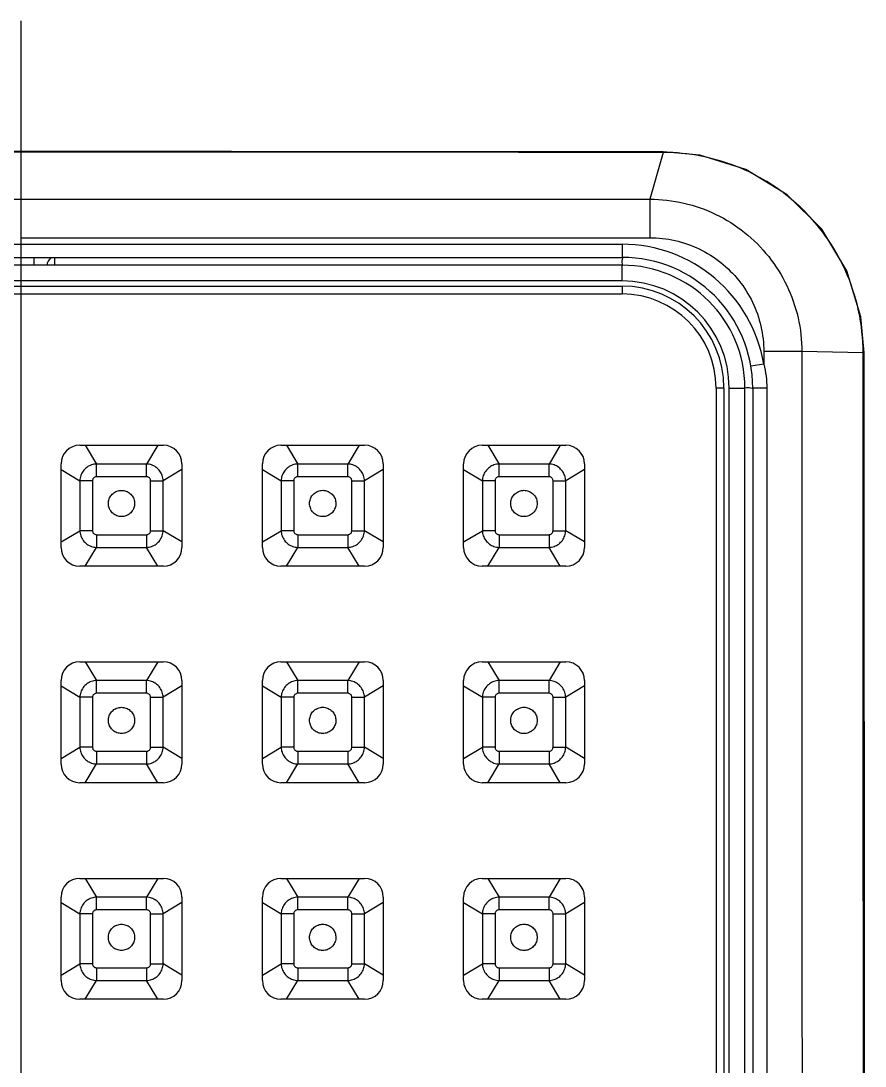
# Model space of a CAD drawing. Extents: x -7765 to -7345, y -606 to -12.
# Drawn here: x -7593.85 to -7587.39, y -327.5 to -319.51 of the extents above; entities that cross this region are included whole.
import ezdxf

# ---------------------------------------------------------------- set-up
doc = ezdxf.new("R2010")
doc.units = 0
doc.header["$LTSCALE"] = 7
doc.header["$MEASUREMENT"] = 0
doc.linetypes.add('CENTER', pattern=[2, 1.25, -0.25, 0.25, -0.25])
doc.layers.get('0').update_dxf_attribs({"color": 2, "linetype": 'CONTINUOUS'})
doc.layers.add('CL', color=1, linetype='CENTER')

msp = doc.modelspace()

# ---------------------------------------------------------------- linework, layer by layer
at = {"color": 7, "linetype": 'Continuous'}
for p, q in [((-7592.24, -320.5059), (-7595.4568, -320.5059)), ((-7593.8517, -320.5108), (-7593.8517, -320.5057)), ((-7588.9362, -320.5071), (-7592.24, -320.5059)), ((-7588.9364, -320.5121), (-7589.0387, -320.87)), ((-7588.9364, -320.5121), (-7588.9362, -320.507)), ((-7589.0387, -320.87), (-7589.0387, -321.1649)), ((-7598.4517, -321.2154), (-7589.2517, -321.2154)), ((-7589.2517, -321.2154), (-7589.2517, -321.3154)), ((-7598.4517, -321.3154), (-7589.2517, -321.3154)), ((-7593.7517, -321.3154), (-7593.7517, -321.3754)), ((-7589.2517, -321.3754), (-7598.4517, -321.3754)), ((-7589.2517, -321.4954), (-7589.2517, -321.3754)), ((-7589.2517, -321.4954), (-7598.4517, -321.4954)), ((-7598.4517, -321.5354), (-7589.2517, -321.5354)), ((-7589.2517, -321.5354), (-7589.2517, -321.5954)), ((-7598.4517, -321.5954), (-7589.2517, -321.5954)), ((-7587.8757, -322.0364), (-7588.1671, -322.0365)), ((-7587.407, -322.0449), (-7587.8757, -322.0364)), ((-7587.407, -322.0449), (-7587.3984, -322.0455)), ((-7587.3918, -335.9492), (-7587.3984, -322.0455)), ((-7588.1671, -322.1319), (-7588.2657, -322.1486)), ((-7588.5317, -322.3154), (-7588.5317, -335.7154)), ((-7588.4717, -322.3154), (-7588.5317, -322.3154)), ((-7588.4717, -322.3154), (-7588.4717, -335.7154)), ((-7588.4317, -335.7154), (-7588.4317, -322.3154)), ((-7588.4317, -322.3154), (-7588.3117, -322.3154)), ((-7588.3117, -335.7154), (-7588.3117, -322.3154)), ((-7588.2517, -322.3154), (-7588.2517, -335.7154)), ((-7588.144, -322.3154), (-7588.2517, -322.3154))]:
    msp.add_line(p, q, dxfattribs=at)
at = {"linetype": 'Continuous'}
for p, q in [((-7593.4017, -322.7529), (-7592.7617, -322.7529)), ((-7593.3592, -322.7529), (-7593.273, -322.8965)), ((-7592.8041, -322.7529), (-7592.8903, -322.8965)), ((-7591.8617, -322.7529), (-7591.2217, -322.7529)), ((-7591.8192, -322.7529), (-7591.733, -322.8965)), ((-7591.2641, -322.7529), (-7591.3503, -322.8965)), ((-7590.3217, -322.7529), (-7589.6817, -322.7529)), ((-7590.2792, -322.7529), (-7590.193, -322.8965)), ((-7589.7241, -322.7529), (-7589.8103, -322.8965)), ((-7593.5442, -323.5354), (-7593.5442, -322.8954)), ((-7593.5442, -322.9379), (-7593.4006, -323.0241)), ((-7592.8903, -322.8965), (-7593.273, -322.8965)), ((-7593.273, -322.9935), (-7593.273, -322.8965)), ((-7592.8903, -322.9935), (-7592.8903, -322.8965)), ((-7592.6191, -322.9379), (-7592.7627, -323.0241)), ((-7592.6191, -322.8954), (-7592.6191, -323.5354)), ((-7592.0042, -323.5354), (-7592.0042, -322.8954)), ((-7592.0042, -322.9379), (-7591.8606, -323.0241)), ((-7591.733, -322.9935), (-7591.733, -322.8965)), ((-7591.3503, -322.8965), (-7591.733, -322.8965)), ((-7591.3503, -322.9935), (-7591.3503, -322.8965)), ((-7591.0791, -322.9379), (-7591.2227, -323.0241)), ((-7591.0791, -322.8954), (-7591.0791, -323.5354)), ((-7590.4642, -323.5354), (-7590.4642, -322.8954)), ((-7590.4642, -322.9379), (-7590.3206, -323.0241)), ((-7590.193, -322.9935), (-7590.193, -322.8965)), ((-7589.8103, -322.8965), (-7590.193, -322.8965)), ((-7589.8103, -322.9935), (-7589.8103, -322.8965)), ((-7589.5391, -322.9379), (-7589.6827, -323.0241)), ((-7589.5391, -322.8954), (-7589.5391, -323.5354)), ((-7593.4006, -323.0241), (-7593.4006, -323.4068)), ((-7593.3036, -323.0241), (-7593.4006, -323.0241)), ((-7593.3036, -323.0241), (-7593.3036, -323.4068)), ((-7592.8903, -322.9935), (-7593.273, -322.9935)), ((-7592.8597, -323.4068), (-7592.8597, -323.0241)), ((-7592.8597, -323.0241), (-7592.7627, -323.0241)), ((-7592.7627, -323.4068), (-7592.7627, -323.0241)), ((-7591.8606, -323.0241), (-7591.8606, -323.4068)), ((-7591.7636, -323.0241), (-7591.8606, -323.0241)), ((-7591.7636, -323.0241), (-7591.7636, -323.4068)), ((-7591.3503, -322.9935), (-7591.733, -322.9935)), ((-7591.3197, -323.4068), (-7591.3197, -323.0241)), ((-7591.3197, -323.0241), (-7591.2227, -323.0241)), ((-7591.2227, -323.4068), (-7591.2227, -323.0241)), ((-7590.3206, -323.0241), (-7590.3206, -323.4068)), ((-7590.2236, -323.0241), (-7590.3206, -323.0241)), ((-7590.2236, -323.0241), (-7590.2236, -323.4068)), ((-7589.8103, -322.9935), (-7590.193, -322.9935)), ((-7589.7797, -323.4068), (-7589.7797, -323.0241)), ((-7589.7797, -323.0241), (-7589.6827, -323.0241)), ((-7589.6827, -323.4068), (-7589.6827, -323.0241)), ((-7593.5442, -323.4929), (-7593.4006, -323.4068)), ((-7593.3036, -323.4068), (-7593.4006, -323.4068)), ((-7592.8597, -323.4068), (-7592.7627, -323.4068)), ((-7592.6191, -323.4929), (-7592.7627, -323.4068)), ((-7592.0042, -323.4929), (-7591.8606, -323.4068)), ((-7591.7636, -323.4068), (-7591.8606, -323.4068)), ((-7591.3197, -323.4068), (-7591.2227, -323.4068)), ((-7591.0791, -323.4929), (-7591.2227, -323.4068)), ((-7590.4642, -323.4929), (-7590.3206, -323.4068)), ((-7590.2236, -323.4068), (-7590.3206, -323.4068)), ((-7589.7797, -323.4068), (-7589.6827, -323.4068)), ((-7589.5391, -323.4929), (-7589.6827, -323.4068)), ((-7593.273, -323.4374), (-7593.273, -323.5344)), ((-7593.273, -323.4374), (-7592.8903, -323.4374)), ((-7592.8903, -323.4374), (-7592.8903, -323.5344)), ((-7591.733, -323.4374), (-7591.733, -323.5344)), ((-7591.733, -323.4374), (-7591.3503, -323.4374)), ((-7591.3503, -323.4374), (-7591.3503, -323.5344)), ((-7590.193, -323.4374), (-7590.193, -323.5344)), ((-7590.193, -323.4374), (-7589.8103, -323.4374)), ((-7589.8103, -323.4374), (-7589.8103, -323.5344)), ((-7593.3592, -323.6779), (-7593.273, -323.5344)), ((-7593.273, -323.5344), (-7592.8903, -323.5344)), ((-7592.8041, -323.6779), (-7592.8903, -323.5344)), ((-7591.8192, -323.6779), (-7591.733, -323.5344)), ((-7591.733, -323.5344), (-7591.3503, -323.5344)), ((-7591.2641, -323.6779), (-7591.3503, -323.5344)), ((-7590.2792, -323.6779), (-7590.193, -323.5344)), ((-7590.193, -323.5344), (-7589.8103, -323.5344)), ((-7589.7241, -323.6779), (-7589.8103, -323.5344)), ((-7592.7617, -323.6779), (-7593.4017, -323.6779)), ((-7591.2217, -323.6779), (-7591.8617, -323.6779)), ((-7589.6817, -323.6779), (-7590.3217, -323.6779)), ((-7593.4017, -324.4101), (-7592.7617, -324.4101)), ((-7593.3592, -324.4101), (-7593.273, -324.5536)), ((-7592.8041, -324.4101), (-7592.8903, -324.5536)), ((-7591.8617, -324.4101), (-7591.2217, -324.4101)), ((-7591.8192, -324.4101), (-7591.733, -324.5536)), ((-7591.2641, -324.4101), (-7591.3503, -324.5536)), ((-7590.3217, -324.4101), (-7589.6817, -324.4101)), ((-7590.2792, -324.4101), (-7590.193, -324.5536)), ((-7589.7241, -324.4101), (-7589.8103, -324.5536)), ((-7593.5442, -325.1926), (-7593.5442, -324.5526)), ((-7593.5442, -324.5951), (-7593.4006, -324.6812)), ((-7592.8903, -324.5536), (-7593.273, -324.5536)), ((-7593.273, -324.6506), (-7593.273, -324.5536)), ((-7592.8903, -324.6506), (-7592.8903, -324.5536)), ((-7592.6191, -324.5951), (-7592.7627, -324.6812)), ((-7592.6191, -324.5526), (-7592.6191, -325.1926)), ((-7592.0042, -325.1926), (-7592.0042, -324.5526)), ((-7592.0042, -324.5951), (-7591.8606, -324.6812)), ((-7591.733, -324.6506), (-7591.733, -324.5536)), ((-7591.3503, -324.5536), (-7591.733, -324.5536)), ((-7591.3503, -324.6506), (-7591.3503, -324.5536)), ((-7591.0791, -324.5951), (-7591.2227, -324.6812)), ((-7591.0791, -324.5526), (-7591.0791, -325.1926)), ((-7590.4642, -325.1926), (-7590.4642, -324.5526)), ((-7590.4642, -324.5951), (-7590.3206, -324.6812)), ((-7590.193, -324.6506), (-7590.193, -324.5536)), ((-7589.8103, -324.5536), (-7590.193, -324.5536)), ((-7589.8103, -324.6506), (-7589.8103, -324.5536)), ((-7589.5391, -324.5951), (-7589.6827, -324.6812)), ((-7589.5391, -324.5526), (-7589.5391, -325.1926)), ((-7593.3036, -324.6812), (-7593.4006, -324.6812)), ((-7593.4006, -324.6812), (-7593.4006, -325.0639)), ((-7593.3036, -324.6812), (-7593.3036, -325.0639)), ((-7592.8903, -324.6506), (-7593.273, -324.6506)), ((-7592.8597, -324.6812), (-7592.7627, -324.6812)), ((-7592.8597, -325.0639), (-7592.8597, -324.6812)), ((-7592.7627, -325.0639), (-7592.7627, -324.6812)), ((-7591.7636, -324.6812), (-7591.8606, -324.6812)), ((-7591.8606, -324.6812), (-7591.8606, -325.0639)), ((-7591.7636, -324.6812), (-7591.7636, -325.0639)), ((-7591.3503, -324.6506), (-7591.733, -324.6506)), ((-7591.3197, -324.6812), (-7591.2227, -324.6812)), ((-7591.3197, -325.0639), (-7591.3197, -324.6812)), ((-7591.2227, -325.0639), (-7591.2227, -324.6812)), ((-7590.2236, -324.6812), (-7590.3206, -324.6812)), ((-7590.3206, -324.6812), (-7590.3206, -325.0639)), ((-7590.2236, -324.6812), (-7590.2236, -325.0639)), ((-7589.8103, -324.6506), (-7590.193, -324.6506)), ((-7589.7797, -324.6812), (-7589.6827, -324.6812)), ((-7589.7797, -325.0639), (-7589.7797, -324.6812)), ((-7589.6827, -325.0639), (-7589.6827, -324.6812)), ((-7593.5442, -325.1501), (-7593.4006, -325.0639)), ((-7593.3036, -325.0639), (-7593.4006, -325.0639)), ((-7593.273, -325.0945), (-7592.8903, -325.0945)), ((-7593.273, -325.0945), (-7593.273, -325.1915)), ((-7592.8903, -325.0945), (-7592.8903, -325.1915)), ((-7592.8597, -325.0639), (-7592.7627, -325.0639)), ((-7592.6191, -325.1501), (-7592.7627, -325.0639)), ((-7592.0042, -325.1501), (-7591.8606, -325.0639)), ((-7591.7636, -325.0639), (-7591.8606, -325.0639)), ((-7591.733, -325.0945), (-7591.733, -325.1915)), ((-7591.733, -325.0945), (-7591.3503, -325.0945)), ((-7591.3503, -325.0945), (-7591.3503, -325.1915)), ((-7591.3197, -325.0639), (-7591.2227, -325.0639)), ((-7591.0791, -325.1501), (-7591.2227, -325.0639)), ((-7590.4642, -325.1501), (-7590.3206, -325.0639)), ((-7590.2236, -325.0639), (-7590.3206, -325.0639)), ((-7590.193, -325.0945), (-7590.193, -325.1915)), ((-7590.193, -325.0945), (-7589.8103, -325.0945)), ((-7589.8103, -325.0945), (-7589.8103, -325.1915)), ((-7589.7797, -325.0639), (-7589.6827, -325.0639)), ((-7589.5391, -325.1501), (-7589.6827, -325.0639)), ((-7593.3592, -325.3351), (-7593.273, -325.1915)), ((-7593.273, -325.1915), (-7592.8903, -325.1915)), ((-7592.8041, -325.3351), (-7592.8903, -325.1915)), ((-7591.8192, -325.3351), (-7591.733, -325.1915)), ((-7591.733, -325.1915), (-7591.3503, -325.1915)), ((-7591.2641, -325.3351), (-7591.3503, -325.1915)), ((-7590.2792, -325.3351), (-7590.193, -325.1915)), ((-7590.193, -325.1915), (-7589.8103, -325.1915)), ((-7589.7241, -325.3351), (-7589.8103, -325.1915)), ((-7592.7617, -325.3351), (-7593.4017, -325.3351)), ((-7591.2217, -325.3351), (-7591.8617, -325.3351)), ((-7589.6817, -325.3351), (-7590.3217, -325.3351)), ((-7593.4017, -326.0672), (-7592.7617, -326.0672)), ((-7593.3592, -326.0672), (-7593.273, -326.2108)), ((-7592.8041, -326.0672), (-7592.8903, -326.2108)), ((-7591.8617, -326.0672), (-7591.2217, -326.0672)), ((-7591.8192, -326.0672), (-7591.733, -326.2108)), ((-7591.2641, -326.0672), (-7591.3503, -326.2108)), ((-7590.3217, -326.0672), (-7589.6817, -326.0672)), ((-7590.2792, -326.0672), (-7590.193, -326.2108)), ((-7589.7241, -326.0672), (-7589.8103, -326.2108)), ((-7593.5442, -326.8497), (-7593.5442, -326.2097)), ((-7592.8903, -326.2108), (-7593.273, -326.2108)), ((-7593.273, -326.3078), (-7593.273, -326.2108)), ((-7592.8903, -326.3078), (-7592.8903, -326.2108)), ((-7592.6191, -326.2097), (-7592.6191, -326.8497)), ((-7592.0042, -326.8497), (-7592.0042, -326.2097)), ((-7591.733, -326.3078), (-7591.733, -326.2108)), ((-7591.3503, -326.2108), (-7591.733, -326.2108)), ((-7591.3503, -326.3078), (-7591.3503, -326.2108)), ((-7591.0791, -326.2097), (-7591.0791, -326.8497)), ((-7590.4642, -326.8497), (-7590.4642, -326.2097)), ((-7590.193, -326.3078), (-7590.193, -326.2108)), ((-7589.8103, -326.2108), (-7590.193, -326.2108)), ((-7589.8103, -326.3078), (-7589.8103, -326.2108)), ((-7589.5391, -326.2097), (-7589.5391, -326.8497)), ((-7593.5442, -326.2522), (-7593.4006, -326.3384)), ((-7592.6191, -326.2522), (-7592.7627, -326.3384)), ((-7592.0042, -326.2522), (-7591.8606, -326.3384)), ((-7591.0791, -326.2522), (-7591.2227, -326.3384)), ((-7590.4642, -326.2522), (-7590.3206, -326.3384)), ((-7589.5391, -326.2522), (-7589.6827, -326.3384)), ((-7593.4006, -326.3384), (-7593.4006, -326.7211)), ((-7593.3036, -326.3384), (-7593.4006, -326.3384)), ((-7593.3036, -326.3384), (-7593.3036, -326.7211)), ((-7592.8903, -326.3078), (-7593.273, -326.3078)), ((-7592.8597, -326.7211), (-7592.8597, -326.3384)), ((-7592.8597, -326.3384), (-7592.7627, -326.3384)), ((-7592.7627, -326.7211), (-7592.7627, -326.3384)), ((-7591.8606, -326.3384), (-7591.8606, -326.7211)), ((-7591.7636, -326.3384), (-7591.8606, -326.3384)), ((-7591.7636, -326.3384), (-7591.7636, -326.7211)), ((-7591.3503, -326.3078), (-7591.733, -326.3078)), ((-7591.3197, -326.7211), (-7591.3197, -326.3384)), ((-7591.3197, -326.3384), (-7591.2227, -326.3384)), ((-7591.2227, -326.7211), (-7591.2227, -326.3384)), ((-7590.3206, -326.3384), (-7590.3206, -326.7211)), ((-7590.2236, -326.3384), (-7590.3206, -326.3384)), ((-7590.2236, -326.3384), (-7590.2236, -326.7211)), ((-7589.8103, -326.3078), (-7590.193, -326.3078)), ((-7589.7797, -326.7211), (-7589.7797, -326.3384)), ((-7589.7797, -326.3384), (-7589.6827, -326.3384)), ((-7589.6827, -326.7211), (-7589.6827, -326.3384)), ((-7593.5442, -326.8072), (-7593.4006, -326.7211)), ((-7593.3036, -326.7211), (-7593.4006, -326.7211)), ((-7593.273, -326.7516), (-7592.8903, -326.7516)), ((-7593.273, -326.7516), (-7593.273, -326.8487)), ((-7592.8903, -326.7516), (-7592.8903, -326.8487)), ((-7592.8597, -326.7211), (-7592.7627, -326.7211)), ((-7592.6191, -326.8072), (-7592.7627, -326.7211)), ((-7592.0042, -326.8072), (-7591.8606, -326.7211)), ((-7591.7636, -326.7211), (-7591.8606, -326.7211)), ((-7591.733, -326.7516), (-7591.733, -326.8487)), ((-7591.733, -326.7516), (-7591.3503, -326.7516)), ((-7591.3503, -326.7516), (-7591.3503, -326.8487)), ((-7591.3197, -326.7211), (-7591.2227, -326.7211)), ((-7591.0791, -326.8072), (-7591.2227, -326.7211)), ((-7590.4642, -326.8072), (-7590.3206, -326.7211)), ((-7590.2236, -326.7211), (-7590.3206, -326.7211)), ((-7590.193, -326.7516), (-7590.193, -326.8487)), ((-7590.193, -326.7516), (-7589.8103, -326.7516)), ((-7589.8103, -326.7516), (-7589.8103, -326.8487)), ((-7589.7797, -326.7211), (-7589.6827, -326.7211)), ((-7589.5391, -326.8072), (-7589.6827, -326.7211)), ((-7593.3592, -326.9922), (-7593.273, -326.8487)), ((-7593.273, -326.8487), (-7592.8903, -326.8487)), ((-7592.8041, -326.9922), (-7592.8903, -326.8487)), ((-7591.8192, -326.9922), (-7591.733, -326.8487)), ((-7591.733, -326.8487), (-7591.3503, -326.8487)), ((-7591.2641, -326.9922), (-7591.3503, -326.8487)), ((-7590.2792, -326.9922), (-7590.193, -326.8487)), ((-7590.193, -326.8487), (-7589.8103, -326.8487)), ((-7589.7241, -326.9922), (-7589.8103, -326.8487)), ((-7592.7617, -326.9922), (-7593.4017, -326.9922)), ((-7591.2217, -326.9922), (-7591.8617, -326.9922)), ((-7589.6817, -326.9922), (-7590.3217, -326.9922))]:
    msp.add_line(p, q, dxfattribs=at)
at = {"color": 7, "linetype": 'Continuous'}
msp.add_lwpolyline([(-7587.3983, -322.0455), (-7587.4236, -321.7706), (-7587.5322, -321.4191), (-7587.7238, -321.1003), (-7587.9872, -320.8358), (-7588.305, -320.6432), (-7588.6552, -320.5334), (-7588.9362, -320.507)], dxfattribs=at)
for centre, radius, start, end in [((-7589.2517, -322.3154), 1.1, 9.60271, 90), ((-7593.5917, -321.3754), 0.06, 119.99995, 180), ((-7589.2517, -322.3154), 1, 0, 90), ((-7589.2517, -322.3154), 0.94, 0, 90), ((-7589.2517, -322.3154), 0.82, 0, 90), ((-7589.2517, -322.3154), 0.78, 0, 90), ((-7589.2517, -322.3154), 0.72, 0, 90)]:
    msp.add_arc(centre, radius, start, end, dxfattribs=at)
at = {"linetype": 'Continuous'}
for centre, start, end in [((-7593.4017, -322.8954), 90, 180), ((-7592.7617, -322.8954), 0, 90), ((-7591.8617, -322.8954), 90, 180), ((-7591.2217, -322.8954), 0, 90), ((-7590.3217, -322.8954), 90, 180), ((-7589.6817, -322.8954), 0, 90), ((-7593.4017, -323.5354), 180, 270), ((-7592.7617, -323.5354), 270, 0), ((-7591.8617, -323.5354), 180, 270), ((-7591.2217, -323.5354), 270, 0), ((-7590.3217, -323.5354), 180, 270), ((-7589.6817, -323.5354), 270, 0), ((-7593.4017, -324.5526), 90, 180), ((-7592.7617, -324.5526), 0, 90), ((-7591.8617, -324.5526), 90, 180), ((-7591.2217, -324.5526), 0, 90), ((-7590.3217, -324.5526), 90, 180), ((-7589.6817, -324.5526), 0, 90), ((-7593.4017, -325.1926), 180, 270), ((-7592.7617, -325.1926), 270, 0), ((-7591.8617, -325.1926), 180, 270), ((-7591.2217, -325.1926), 270, 0), ((-7590.3217, -325.1926), 180, 270), ((-7589.6817, -325.1926), 270, 0), ((-7593.4017, -326.2097), 90, 180), ((-7592.7617, -326.2097), 0, 90), ((-7591.8617, -326.2097), 90, 180), ((-7591.2217, -326.2097), 0, 90), ((-7590.3217, -326.2097), 90, 180), ((-7589.6817, -326.2097), 0, 90), ((-7593.4017, -326.8497), 180, 270), ((-7592.7617, -326.8497), 270, 0), ((-7591.8617, -326.8497), 180, 270), ((-7591.2217, -326.8497), 270, 0), ((-7590.3217, -326.8497), 180, 270), ((-7589.6817, -326.8497), 270, 0)]:
    msp.add_arc(centre, 0.1425, start, end, dxfattribs=at)
at = {"color": 7, "linetype": 'Continuous'}
for points, start_tangent, end_tangent in [([(-7593.8517, -320.5108), (-7595.5196, -320.5109), (-7597.1577, -320.5114), (-7598.7669, -320.5121)], (-1, 0.000002), (-1, -0.000545)), ([(-7588.9364, -320.5121), (-7590.5472, -320.5114), (-7592.1853, -320.5109), (-7593.8517, -320.5108)], (-1, 0.000545), (-1, -0.000002)), ([(-7588.1168, -320.7524), (-7588.3434, -320.6331), (-7588.6469, -320.5407), (-7588.9364, -320.5121)], (-0.843166, 0.537653), (-0.999997, 0.002323)), ([(-7588.0625, -320.7887), (-7588.0753, -320.7798), (-7588.1168, -320.7524)], (-0.819944, 0.572443), (-0.843166, 0.537653)), ([(-7587.8967, -320.9223), (-7588.0625, -320.7887)], (-0.732903, 0.680333), (-0.819944, 0.572443)), ([(-7598.6646, -320.87), (-7598.2217, -320.87), (-7597.7657, -320.87), (-7597.304, -320.87), (-7596.8427, -320.87), (-7596.3843, -320.87), (-7595.9287, -320.87), (-7595.4648, -320.87), (-7594.9756, -320.87), (-7594.4439, -320.87), (-7593.8517, -320.87)], (1, 0), (1, 0)), ([(-7593.8517, -320.87), (-7593.1882, -320.87), (-7592.6021, -320.87), (-7592.0674, -320.87), (-7591.5589, -320.87), (-7591.0539, -320.87), (-7590.5452, -320.87), (-7590.0345, -320.87), (-7589.529, -320.87), (-7589.0387, -320.87)], (1, 0), (1, 0)), ([(-7589.0387, -320.87), (-7588.7794, -320.8998), (-7588.5339, -320.9864), (-7588.3135, -321.1254), (-7588.1295, -321.3099), (-7587.991, -321.5308), (-7587.905, -321.7768), (-7587.8757, -322.0364)], (0.999997, -0.002358), (-0.000142, -1)), ([(-7587.8289, -320.9894), (-7587.8671, -320.9506), (-7587.8967, -320.9223)], (-0.688139, 0.725578), (-0.732903, 0.680333)), ([(-7587.407, -322.0449), (-7587.4412, -321.7249), (-7587.5445, -321.4115), (-7587.6942, -321.1527), (-7587.8289, -320.9894)], (-0.000818, 1), (-0.688139, 0.725578)), ([(-7593.8517, -321.1649), (-7593.1882, -321.1649), (-7592.6021, -321.1649), (-7592.0674, -321.1649), (-7591.5589, -321.1649), (-7591.0539, -321.1649), (-7590.5452, -321.1649), (-7590.0345, -321.1649), (-7589.529, -321.1649), (-7589.0387, -321.1649)], (1, 0), (1, 0)), ([(-7589.0387, -321.1649), (-7588.8456, -321.1866), (-7588.6615, -321.2509), (-7588.4962, -321.3544), (-7588.3578, -321.4926), (-7588.2538, -321.658), (-7588.189, -321.8427), (-7588.1671, -322.0365)], (1, -0.000287), (0.000645, -1)), ([(-7593.5916, -321.3754), (-7593.5916, -321.3641), (-7593.5916, -321.3441), (-7593.5916, -321.3285), (-7593.5917, -321.3154)], (-0.000132, 1), (-0.001089, 0.999999)), ([(-7589.2517, -321.3154), (-7589.251, -321.3306), (-7589.2505, -321.3737), (-7589.2503, -321.3755)], (1, 0.00005), (0.119895, -0.992787)), ([(-7588.1671, -322.0365), (-7588.1671, -322.0842), (-7588.1671, -322.1319)], (0.000335, -1), (0.000333, -1)), ([(-7587.8757, -322.0364), (-7587.875, -325.5358), (-7587.8742, -329.1486), (-7587.8735, -332.7412), (-7587.8728, -336.1336)], (0.000227, -1), (0.000253, -1)), ([(-7587.4017, -335.9485), (-7587.4024, -334.0846), (-7587.4031, -332.1585), (-7587.4038, -330.3084), (-7587.4044, -328.6265), (-7587.405, -327.0315), (-7587.4056, -325.3451), (-7587.4063, -323.6534), (-7587.407, -322.0449)], (-0.000385, 1), (-0.000443, 1)), ([(-7588.1671, -322.1319), (-7588.1497, -322.2236), (-7588.144, -322.3154)], (0.245143, -0.969487), (-0.000434, -1)), ([(-7588.2517, -322.3154), (-7588.2666, -322.3156), (-7588.3091, -322.3157), (-7588.3116, -322.316)], (-0.000001, -1), (-0.993378, -0.11489)), ([(-7588.144, -322.3154), (-7588.1447, -326.9243), (-7588.1453, -331.3909), (-7588.146, -335.7154)], (-0.000154, -1), (-0.000175, -1))]:
    msp.add_spline(points, degree=3, dxfattribs=dict(at, start_tangent=start_tangent, end_tangent=end_tangent))
at = {"linetype": 'Continuous'}
for points, start_tangent, end_tangent in [([(-7593.273, -322.8965), (-7593.3116, -322.9035), (-7593.3468, -322.922), (-7593.3751, -322.9503), (-7593.3935, -322.9854), (-7593.4006, -323.0241)], (-0.99963, -0.027186), (-0.026957, -0.999637)), ([(-7592.7627, -323.0241), (-7592.7698, -322.9854), (-7592.7883, -322.9503), (-7592.8165, -322.922), (-7592.8517, -322.9035), (-7592.8903, -322.8965)], (-0.027186, 0.99963), (-0.999637, 0.026957)), ([(-7591.733, -322.8965), (-7591.7716, -322.9035), (-7591.8068, -322.922), (-7591.8351, -322.9503), (-7591.8535, -322.9854), (-7591.8606, -323.0241)], (-0.99963, -0.027186), (-0.026957, -0.999637)), ([(-7591.2227, -323.0241), (-7591.2298, -322.9854), (-7591.2483, -322.9503), (-7591.2765, -322.922), (-7591.3117, -322.9035), (-7591.3503, -322.8965)], (-0.027186, 0.99963), (-0.999637, 0.026957)), ([(-7590.193, -322.8965), (-7590.2316, -322.9035), (-7590.2668, -322.922), (-7590.2951, -322.9503), (-7590.3135, -322.9854), (-7590.3206, -323.0241)], (-0.99963, -0.027186), (-0.026957, -0.999637)), ([(-7589.6827, -323.0241), (-7589.6898, -322.9854), (-7589.7083, -322.9503), (-7589.7365, -322.922), (-7589.7717, -322.9035), (-7589.8103, -322.8965)], (-0.027186, 0.99963), (-0.999637, 0.026957)), ([(-7593.273, -322.9935), (-7593.282, -322.9949), (-7593.2907, -322.9993), (-7593.2977, -323.0063), (-7593.3021, -323.015), (-7593.3036, -323.0241)], (-1, -0.000016), (0.000439, -1)), ([(-7592.8597, -323.0241), (-7592.8612, -323.0151), (-7592.8656, -323.0064), (-7592.8726, -322.9994), (-7592.8812, -322.9949), (-7592.8903, -322.9935)], (-0.000016, 1), (-1, -0.000439)), ([(-7591.733, -322.9935), (-7591.742, -322.9949), (-7591.7507, -322.9993), (-7591.7577, -323.0063), (-7591.7621, -323.015), (-7591.7636, -323.0241)], (-1, -0.000016), (0.000439, -1)), ([(-7591.3197, -323.0241), (-7591.3212, -323.0151), (-7591.3256, -323.0064), (-7591.3326, -322.9994), (-7591.3412, -322.9949), (-7591.3503, -322.9935)], (-0.000016, 1), (-1, -0.000439)), ([(-7590.193, -322.9935), (-7590.202, -322.9949), (-7590.2107, -322.9993), (-7590.2177, -323.0063), (-7590.2221, -323.015), (-7590.2236, -323.0241)], (-1, -0.000016), (0.000439, -1)), ([(-7589.7797, -323.0241), (-7589.7812, -323.0151), (-7589.7856, -323.0064), (-7589.7926, -322.9994), (-7589.8012, -322.9949), (-7589.8103, -322.9935)], (-0.000016, 1), (-1, -0.000439)), ([(-7593.1823, -323.1983), (-7593.1763, -323.164), (-7593.1589, -323.1338), (-7593.1322, -323.1114), (-7593.0994, -323.0995), (-7593.0645, -323.0995), (-7593.0318, -323.1114), (-7593.0051, -323.1338), (-7592.9876, -323.164), (-7592.9816, -323.1983)], (0, 1), (0, -1)), ([(-7591.6427, -323.1983), (-7591.6367, -323.164), (-7591.6192, -323.1337), (-7591.5924, -323.1113), (-7591.5596, -323.0994), (-7591.5246, -323.0994), (-7591.4918, -323.1113), (-7591.465, -323.1337), (-7591.4476, -323.164), (-7591.4415, -323.1983)], (0, 1), (0, -1)), ([(-7590.1031, -323.1983), (-7590.0971, -323.1639), (-7590.0796, -323.1337), (-7590.0528, -323.1112), (-7590.0198, -323.0992), (-7589.9847, -323.0992), (-7589.9518, -323.1112), (-7589.925, -323.1337), (-7589.9075, -323.1639), (-7589.9014, -323.1983)], (0, 1), (0, -1)), ([(-7592.9816, -323.1983), (-7592.9876, -323.2326), (-7593.0051, -323.2627), (-7593.0318, -323.2851), (-7593.0645, -323.2971), (-7593.0994, -323.2971), (-7593.1322, -323.2851), (-7593.1589, -323.2627), (-7593.1763, -323.2326), (-7593.1823, -323.1983)], (0, -1), (0, 1)), ([(-7591.4415, -323.1983), (-7591.4476, -323.2326), (-7591.465, -323.2628), (-7591.4918, -323.2853), (-7591.5246, -323.2972), (-7591.5596, -323.2972), (-7591.5924, -323.2853), (-7591.6192, -323.2628), (-7591.6367, -323.2326), (-7591.6427, -323.1983)], (0, -1), (0, 1)), ([(-7589.9014, -323.1983), (-7589.9075, -323.2327), (-7589.925, -323.2629), (-7589.9518, -323.2854), (-7589.9847, -323.2974), (-7590.0198, -323.2974), (-7590.0528, -323.2854), (-7590.0796, -323.2629), (-7590.0971, -323.2327), (-7590.1031, -323.1983)], (0, -1), (0, 1)), ([(-7593.4006, -323.4068), (-7593.3935, -323.4454), (-7593.3751, -323.4806), (-7593.3468, -323.5088), (-7593.3116, -323.5273), (-7593.273, -323.5344)], (0.027186, -0.99963), (0.999637, -0.026957)), ([(-7593.3036, -323.4068), (-7593.3021, -323.4158), (-7593.2977, -323.4245), (-7593.2907, -323.4315), (-7593.2821, -323.4359), (-7593.273, -323.4374)], (0.000016, -1), (1, 0.000439)), ([(-7592.8903, -323.5344), (-7592.8517, -323.5273), (-7592.8165, -323.5088), (-7592.7883, -323.4806), (-7592.7698, -323.4454), (-7592.7627, -323.4068)], (0.99963, 0.027186), (0.026957, 0.999637)), ([(-7592.8903, -323.4374), (-7592.8813, -323.4359), (-7592.8726, -323.4315), (-7592.8656, -323.4245), (-7592.8612, -323.4158), (-7592.8597, -323.4068)], (1, 0.000016), (-0.000439, 1)), ([(-7591.8606, -323.4068), (-7591.8535, -323.4454), (-7591.8351, -323.4806), (-7591.8068, -323.5088), (-7591.7716, -323.5273), (-7591.733, -323.5344)], (0.027186, -0.99963), (0.999637, -0.026957)), ([(-7591.7636, -323.4068), (-7591.7621, -323.4158), (-7591.7577, -323.4245), (-7591.7507, -323.4315), (-7591.7421, -323.4359), (-7591.733, -323.4374)], (0.000016, -1), (1, 0.000439)), ([(-7591.3503, -323.4374), (-7591.3413, -323.4359), (-7591.3326, -323.4315), (-7591.3256, -323.4245), (-7591.3212, -323.4158), (-7591.3197, -323.4068)], (1, 0.000016), (-0.000439, 1)), ([(-7591.3503, -323.5344), (-7591.3117, -323.5273), (-7591.2765, -323.5088), (-7591.2483, -323.4806), (-7591.2298, -323.4454), (-7591.2227, -323.4068)], (0.99963, 0.027186), (0.026957, 0.999637)), ([(-7590.3206, -323.4068), (-7590.3135, -323.4454), (-7590.2951, -323.4806), (-7590.2668, -323.5088), (-7590.2316, -323.5273), (-7590.193, -323.5344)], (0.027186, -0.99963), (0.999637, -0.026957)), ([(-7590.2236, -323.4068), (-7590.2221, -323.4158), (-7590.2177, -323.4245), (-7590.2107, -323.4315), (-7590.2021, -323.4359), (-7590.193, -323.4374)], (0.000016, -1), (1, 0.000439)), ([(-7589.8103, -323.5344), (-7589.7717, -323.5273), (-7589.7365, -323.5088), (-7589.7083, -323.4806), (-7589.6898, -323.4454), (-7589.6827, -323.4068)], (0.99963, 0.027186), (0.026957, 0.999637)), ([(-7589.8103, -323.4374), (-7589.8013, -323.4359), (-7589.7926, -323.4315), (-7589.7856, -323.4245), (-7589.7812, -323.4158), (-7589.7797, -323.4068)], (1, 0.000016), (-0.000439, 1)), ([(-7593.273, -324.5536), (-7593.3116, -324.5607), (-7593.3468, -324.5792), (-7593.3751, -324.6074), (-7593.3935, -324.6426), (-7593.4006, -324.6812)], (-0.99963, -0.027186), (-0.026957, -0.999637)), ([(-7592.7627, -324.6812), (-7592.7698, -324.6426), (-7592.7883, -324.6074), (-7592.8165, -324.5792), (-7592.8517, -324.5607), (-7592.8903, -324.5536)], (-0.027186, 0.99963), (-0.999637, 0.026957)), ([(-7591.733, -324.5536), (-7591.7716, -324.5607), (-7591.8068, -324.5792), (-7591.8351, -324.6074), (-7591.8535, -324.6426), (-7591.8606, -324.6812)], (-0.99963, -0.027186), (-0.026957, -0.999637)), ([(-7591.2227, -324.6812), (-7591.2298, -324.6426), (-7591.2483, -324.6074), (-7591.2765, -324.5792), (-7591.3117, -324.5607), (-7591.3503, -324.5536)], (-0.027186, 0.99963), (-0.999637, 0.026957)), ([(-7590.193, -324.5536), (-7590.2316, -324.5607), (-7590.2668, -324.5792), (-7590.2951, -324.6074), (-7590.3135, -324.6426), (-7590.3206, -324.6812)], (-0.99963, -0.027186), (-0.026957, -0.999637)), ([(-7589.6827, -324.6812), (-7589.6898, -324.6426), (-7589.7083, -324.6074), (-7589.7365, -324.5792), (-7589.7717, -324.5607), (-7589.8103, -324.5536)], (-0.027186, 0.99963), (-0.999637, 0.026957)), ([(-7593.273, -324.6506), (-7593.282, -324.6521), (-7593.2907, -324.6565), (-7593.2977, -324.6635), (-7593.3021, -324.6722), (-7593.3036, -324.6812)], (-1, -0.000016), (0.000439, -1)), ([(-7592.8597, -324.6812), (-7592.8612, -324.6722), (-7592.8656, -324.6635), (-7592.8726, -324.6565), (-7592.8812, -324.6521), (-7592.8903, -324.6506)], (-0.000016, 1), (-1, -0.000439)), ([(-7591.733, -324.6506), (-7591.742, -324.6521), (-7591.7507, -324.6565), (-7591.7577, -324.6635), (-7591.7621, -324.6722), (-7591.7636, -324.6812)], (-1, -0.000016), (0.000439, -1)), ([(-7591.3197, -324.6812), (-7591.3212, -324.6722), (-7591.3256, -324.6635), (-7591.3326, -324.6565), (-7591.3412, -324.6521), (-7591.3503, -324.6506)], (-0.000016, 1), (-1, -0.000439)), ([(-7590.193, -324.6506), (-7590.202, -324.6521), (-7590.2107, -324.6565), (-7590.2177, -324.6635), (-7590.2221, -324.6722), (-7590.2236, -324.6812)], (-1, -0.000016), (0.000439, -1)), ([(-7589.7797, -324.6812), (-7589.7812, -324.6722), (-7589.7856, -324.6635), (-7589.7926, -324.6565), (-7589.8012, -324.6521), (-7589.8103, -324.6506)], (-0.000016, 1), (-1, -0.000439)), ([(-7593.1823, -324.8583), (-7593.1763, -324.824), (-7593.1589, -324.7938), (-7593.1322, -324.7714), (-7593.0994, -324.7595), (-7593.0645, -324.7595), (-7593.0318, -324.7714), (-7593.0051, -324.7938), (-7592.9876, -324.824), (-7592.9816, -324.8583)], (0, 1), (0, -1)), ([(-7591.6427, -324.8583), (-7591.6367, -324.824), (-7591.6192, -324.7937), (-7591.5924, -324.7713), (-7591.5596, -324.7594), (-7591.5246, -324.7594), (-7591.4918, -324.7713), (-7591.465, -324.7937), (-7591.4476, -324.824), (-7591.4415, -324.8583)], (0, 1), (0, -1)), ([(-7590.1031, -324.8583), (-7590.0971, -324.8239), (-7590.0796, -324.7937), (-7590.0528, -324.7712), (-7590.0198, -324.7592), (-7589.9847, -324.7592), (-7589.9518, -324.7712), (-7589.925, -324.7937), (-7589.9075, -324.8239), (-7589.9014, -324.8583)], (0, 1), (0, -1)), ([(-7592.9816, -324.8583), (-7592.9876, -324.8926), (-7593.0051, -324.9227), (-7593.0318, -324.9451), (-7593.0645, -324.9571), (-7593.0994, -324.9571), (-7593.1322, -324.9451), (-7593.1589, -324.9227), (-7593.1763, -324.8926), (-7593.1823, -324.8583)], (0, -1), (0, 1)), ([(-7591.4415, -324.8583), (-7591.4476, -324.8926), (-7591.465, -324.9228), (-7591.4918, -324.9453), (-7591.5246, -324.9572), (-7591.5596, -324.9572), (-7591.5924, -324.9453), (-7591.6192, -324.9228), (-7591.6367, -324.8926), (-7591.6427, -324.8583)], (0, -1), (0, 1)), ([(-7589.9014, -324.8583), (-7589.9075, -324.8927), (-7589.925, -324.9229), (-7589.9518, -324.9454), (-7589.9847, -324.9574), (-7590.0198, -324.9574), (-7590.0528, -324.9454), (-7590.0796, -324.9229), (-7590.0971, -324.8927), (-7590.1031, -324.8583)], (0, -1), (0, 1)), ([(-7593.4006, -325.0639), (-7593.3935, -325.1026), (-7593.3751, -325.1377), (-7593.3468, -325.166), (-7593.3116, -325.1845), (-7593.273, -325.1915)], (0.027186, -0.99963), (0.999637, -0.026957)), ([(-7593.3036, -325.0639), (-7593.3021, -325.0729), (-7593.2977, -325.0816), (-7593.2907, -325.0886), (-7593.2821, -325.0931), (-7593.273, -325.0945)], (0.000016, -1), (1, 0.000439)), ([(-7592.8903, -325.1915), (-7592.8517, -325.1845), (-7592.8165, -325.166), (-7592.7883, -325.1377), (-7592.7698, -325.1026), (-7592.7627, -325.0639)], (0.99963, 0.027186), (0.026957, 0.999637)), ([(-7592.8903, -325.0945), (-7592.8813, -325.0931), (-7592.8726, -325.0887), (-7592.8656, -325.0817), (-7592.8612, -325.073), (-7592.8597, -325.0639)], (1, 0.000016), (-0.000439, 1)), ([(-7591.8606, -325.0639), (-7591.8535, -325.1026), (-7591.8351, -325.1377), (-7591.8068, -325.166), (-7591.7716, -325.1845), (-7591.733, -325.1915)], (0.027186, -0.99963), (0.999637, -0.026957)), ([(-7591.7636, -325.0639), (-7591.7621, -325.0729), (-7591.7577, -325.0816), (-7591.7507, -325.0886), (-7591.7421, -325.0931), (-7591.733, -325.0945)], (0.000016, -1), (1, 0.000439)), ([(-7591.3503, -325.0945), (-7591.3413, -325.0931), (-7591.3326, -325.0887), (-7591.3256, -325.0817), (-7591.3212, -325.073), (-7591.3197, -325.0639)], (1, 0.000016), (-0.000439, 1)), ([(-7591.3503, -325.1915), (-7591.3117, -325.1845), (-7591.2765, -325.166), (-7591.2483, -325.1377), (-7591.2298, -325.1026), (-7591.2227, -325.0639)], (0.99963, 0.027186), (0.026957, 0.999637)), ([(-7590.3206, -325.0639), (-7590.3135, -325.1026), (-7590.2951, -325.1377), (-7590.2668, -325.166), (-7590.2316, -325.1845), (-7590.193, -325.1915)], (0.027186, -0.99963), (0.999637, -0.026957)), ([(-7590.2236, -325.0639), (-7590.2221, -325.0729), (-7590.2177, -325.0816), (-7590.2107, -325.0886), (-7590.2021, -325.0931), (-7590.193, -325.0945)], (0.000016, -1), (1, 0.000439)), ([(-7589.8103, -325.0945), (-7589.8013, -325.0931), (-7589.7926, -325.0887), (-7589.7856, -325.0817), (-7589.7812, -325.073), (-7589.7797, -325.0639)], (1, 0.000016), (-0.000439, 1)), ([(-7589.8103, -325.1915), (-7589.7717, -325.1845), (-7589.7365, -325.166), (-7589.7083, -325.1377), (-7589.6898, -325.1026), (-7589.6827, -325.0639)], (0.99963, 0.027186), (0.026957, 0.999637)), ([(-7593.273, -326.2108), (-7593.3116, -326.2178), (-7593.3468, -326.2363), (-7593.3751, -326.2645), (-7593.3935, -326.2997), (-7593.4006, -326.3384)], (-0.99963, -0.027186), (-0.026957, -0.999637)), ([(-7592.7627, -326.3384), (-7592.7698, -326.2997), (-7592.7883, -326.2646), (-7592.8165, -326.2363), (-7592.8517, -326.2178), (-7592.8903, -326.2108)], (-0.027186, 0.99963), (-0.999637, 0.026957)), ([(-7591.733, -326.2108), (-7591.7716, -326.2178), (-7591.8068, -326.2363), (-7591.8351, -326.2645), (-7591.8535, -326.2997), (-7591.8606, -326.3384)], (-0.99963, -0.027186), (-0.026957, -0.999637)), ([(-7591.2227, -326.3384), (-7591.2298, -326.2997), (-7591.2483, -326.2646), (-7591.2765, -326.2363), (-7591.3117, -326.2178), (-7591.3503, -326.2108)], (-0.027186, 0.99963), (-0.999637, 0.026957)), ([(-7590.193, -326.2108), (-7590.2316, -326.2178), (-7590.2668, -326.2363), (-7590.2951, -326.2645), (-7590.3135, -326.2997), (-7590.3206, -326.3384)], (-0.99963, -0.027186), (-0.026957, -0.999637)), ([(-7589.6827, -326.3384), (-7589.6898, -326.2997), (-7589.7083, -326.2646), (-7589.7365, -326.2363), (-7589.7717, -326.2178), (-7589.8103, -326.2108)], (-0.027186, 0.99963), (-0.999637, 0.026957)), ([(-7593.273, -326.3078), (-7593.282, -326.3092), (-7593.2907, -326.3136), (-7593.2977, -326.3206), (-7593.3021, -326.3293), (-7593.3036, -326.3384)], (-1, -0.000016), (0.000439, -1)), ([(-7592.8597, -326.3384), (-7592.8612, -326.3293), (-7592.8656, -326.3207), (-7592.8726, -326.3136), (-7592.8812, -326.3092), (-7592.8903, -326.3078)], (-0.000016, 1), (-1, -0.000439)), ([(-7591.733, -326.3078), (-7591.742, -326.3092), (-7591.7507, -326.3136), (-7591.7577, -326.3206), (-7591.7621, -326.3293), (-7591.7636, -326.3384)], (-1, -0.000016), (0.000439, -1)), ([(-7591.3197, -326.3384), (-7591.3212, -326.3293), (-7591.3256, -326.3207), (-7591.3326, -326.3136), (-7591.3412, -326.3092), (-7591.3503, -326.3078)], (-0.000016, 1), (-1, -0.000439)), ([(-7590.193, -326.3078), (-7590.202, -326.3092), (-7590.2107, -326.3136), (-7590.2177, -326.3206), (-7590.2221, -326.3293), (-7590.2236, -326.3384)], (-1, -0.000016), (0.000439, -1)), ([(-7589.7797, -326.3384), (-7589.7812, -326.3293), (-7589.7856, -326.3207), (-7589.7926, -326.3136), (-7589.8012, -326.3092), (-7589.8103, -326.3078)], (-0.000016, 1), (-1, -0.000439)), ([(-7593.1823, -326.5183), (-7593.1763, -326.484), (-7593.1589, -326.4538), (-7593.1322, -326.4314), (-7593.0994, -326.4195), (-7593.0645, -326.4195), (-7593.0318, -326.4314), (-7593.0051, -326.4538), (-7592.9876, -326.484), (-7592.9816, -326.5183)], (0, 1), (0, -1)), ([(-7591.6427, -326.5183), (-7591.6367, -326.484), (-7591.6192, -326.4537), (-7591.5924, -326.4313), (-7591.5596, -326.4194), (-7591.5246, -326.4194), (-7591.4918, -326.4313), (-7591.465, -326.4537), (-7591.4476, -326.484), (-7591.4415, -326.5183)], (0, 1), (0, -1)), ([(-7590.1031, -326.5183), (-7590.0971, -326.4839), (-7590.0796, -326.4537), (-7590.0528, -326.4312), (-7590.0198, -326.4192), (-7589.9847, -326.4192), (-7589.9518, -326.4312), (-7589.925, -326.4537), (-7589.9075, -326.4839), (-7589.9014, -326.5183)], (0, 1), (0, -1)), ([(-7592.9816, -326.5183), (-7592.9876, -326.5526), (-7593.0051, -326.5827), (-7593.0318, -326.6051), (-7593.0645, -326.6171), (-7593.0994, -326.6171), (-7593.1322, -326.6051), (-7593.1589, -326.5827), (-7593.1763, -326.5526), (-7593.1823, -326.5183)], (0, -1), (0, 1)), ([(-7591.4415, -326.5183), (-7591.4476, -326.5526), (-7591.465, -326.5828), (-7591.4918, -326.6053), (-7591.5246, -326.6172), (-7591.5596, -326.6172), (-7591.5924, -326.6053), (-7591.6192, -326.5828), (-7591.6367, -326.5526), (-7591.6427, -326.5183)], (0, -1), (0, 1)), ([(-7589.9014, -326.5183), (-7589.9075, -326.5527), (-7589.925, -326.5829), (-7589.9518, -326.6054), (-7589.9847, -326.6174), (-7590.0198, -326.6174), (-7590.0528, -326.6054), (-7590.0796, -326.5829), (-7590.0971, -326.5527), (-7590.1031, -326.5183)], (0, -1), (0, 1)), ([(-7593.4006, -326.7211), (-7593.3935, -326.7597), (-7593.3751, -326.7949), (-7593.3468, -326.8231), (-7593.3116, -326.8416), (-7593.273, -326.8487)], (0.027186, -0.99963), (0.999637, -0.026957)), ([(-7593.3036, -326.7211), (-7593.3021, -326.7301), (-7593.2977, -326.7388), (-7593.2907, -326.7458), (-7593.2821, -326.7502), (-7593.273, -326.7516)], (0.000016, -1), (1, 0.000439)), ([(-7592.8903, -326.8487), (-7592.8517, -326.8416), (-7592.8165, -326.8231), (-7592.7883, -326.7949), (-7592.7698, -326.7597), (-7592.7627, -326.7211)], (0.99963, 0.027186), (0.026957, 0.999637)), ([(-7592.8903, -326.7516), (-7592.8813, -326.7502), (-7592.8726, -326.7458), (-7592.8656, -326.7388), (-7592.8612, -326.7301), (-7592.8597, -326.7211)], (1, 0.000016), (-0.000439, 1)), ([(-7591.8606, -326.7211), (-7591.8535, -326.7597), (-7591.8351, -326.7949), (-7591.8068, -326.8231), (-7591.7716, -326.8416), (-7591.733, -326.8487)], (0.027186, -0.99963), (0.999637, -0.026957)), ([(-7591.7636, -326.7211), (-7591.7621, -326.7301), (-7591.7577, -326.7388), (-7591.7507, -326.7458), (-7591.7421, -326.7502), (-7591.733, -326.7516)], (0.000016, -1), (1, 0.000439)), ([(-7591.3503, -326.7516), (-7591.3413, -326.7502), (-7591.3326, -326.7458), (-7591.3256, -326.7388), (-7591.3212, -326.7301), (-7591.3197, -326.7211)], (1, 0.000016), (-0.000439, 1)), ([(-7591.3503, -326.8487), (-7591.3117, -326.8416), (-7591.2765, -326.8231), (-7591.2483, -326.7949), (-7591.2298, -326.7597), (-7591.2227, -326.7211)], (0.99963, 0.027186), (0.026957, 0.999637)), ([(-7590.3206, -326.7211), (-7590.3135, -326.7597), (-7590.2951, -326.7949), (-7590.2668, -326.8231), (-7590.2316, -326.8416), (-7590.193, -326.8487)], (0.027186, -0.99963), (0.999637, -0.026957)), ([(-7590.2236, -326.7211), (-7590.2221, -326.7301), (-7590.2177, -326.7388), (-7590.2107, -326.7458), (-7590.2021, -326.7502), (-7590.193, -326.7516)], (0.000016, -1), (1, 0.000439)), ([(-7589.8103, -326.7516), (-7589.8013, -326.7502), (-7589.7926, -326.7458), (-7589.7856, -326.7388), (-7589.7812, -326.7301), (-7589.7797, -326.7211)], (1, 0.000016), (-0.000439, 1)), ([(-7589.8103, -326.8487), (-7589.7717, -326.8416), (-7589.7365, -326.8231), (-7589.7083, -326.7949), (-7589.6898, -326.7597), (-7589.6827, -326.7211)], (0.99963, 0.027186), (0.026957, 0.999637))]:
    msp.add_spline(points, degree=3, dxfattribs=dict(at, start_tangent=start_tangent, end_tangent=end_tangent))
at = {"layer": 'CL'}
msp.add_line((-7593.8517, -319.5059), (-7593.8517, -380.7691), dxfattribs=at)

doc.saveas('drawing.dxf')
